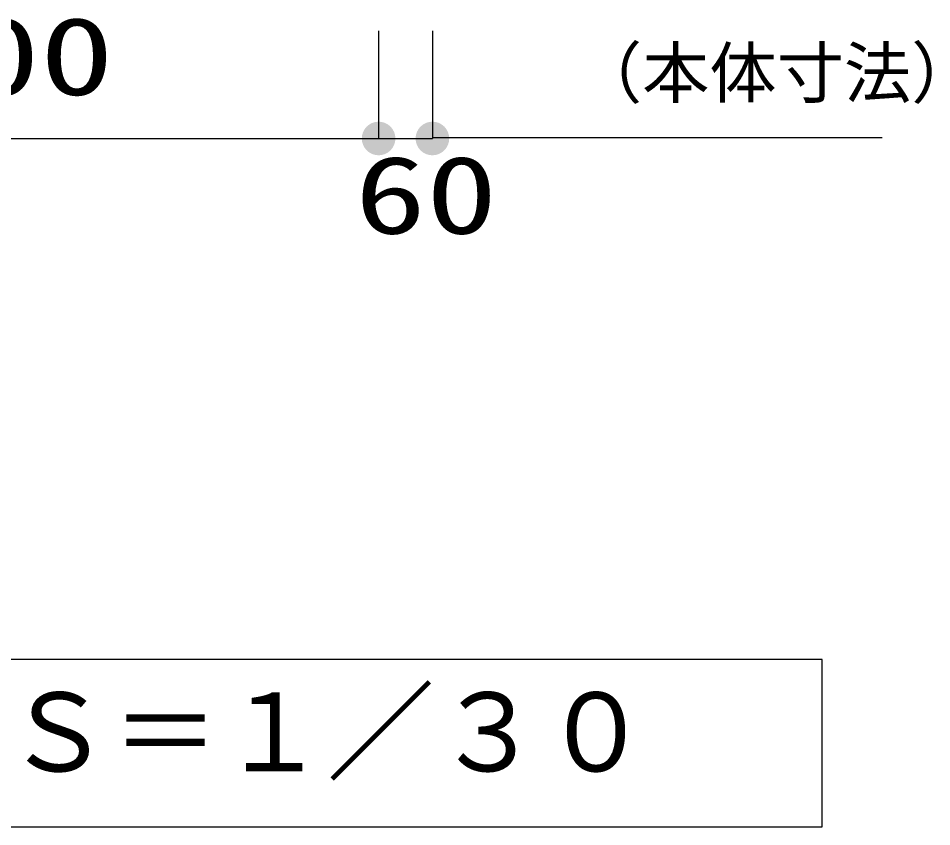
# Model space of a CAD drawing. Units: millimetres, scale not verified. Extents: x -9804 to 7514, y -6320 to 5758.
# Drawn here: x -433 to 586, y -4353 to -3451 of the extents above; entities that cross this region are included whole.
import ezdxf
from ezdxf.enums import TextEntityAlignment as Align

# ---------------------------------------------------------------- set-up
doc = ezdxf.new("R2010")
doc.units = ezdxf.units.MM
doc.header["$LTSCALE"] = 30
doc.layers.add('0-1_KIKI', color=3, linetype='Continuous', lineweight=25)
doc.layers.add('0-6_SUNPO', color=7, linetype='Continuous', lineweight=25)
doc.styles.add('MS Gothic', font='')
doc.styles.add('ＭＳ ゴシック', font='')
doc.styles.get('MS Gothic').set_extended_font_data('MS Gothic')
doc.styles.get('ＭＳ ゴシック').set_extended_font_data('MS Gothic')

msp = doc.modelspace()

# ---------------------------------------------------------------- linework, layer by layer
at = {"layer": '0-1_KIKI'}
msp.add_lwpolyline([(463.7, -4352.73), (463.7, -4166.42), (-1565.63, -4166.42), (-1565.63, -4352.73)], close=True, dxfattribs=at)
at = {"layer": '0-6_SUNPO', "color": 4}
for p, q in [((-30.92, -3465.48), (-30.92, -3585.48)), ((-30.92, -3465.48), (-30.92, -3585.48)), ((29.08, -3465.48), (29.08, -3585.48)), ((29.08, -3584.42), (530.49, -3584.42)), ((-930.92, -3585.48), (-30.92, -3585.48)), ((-30.92, -3585.48), (29.08, -3585.48))]:
    msp.add_line(p, q, dxfattribs=at)
at = {"layer": '0-6_SUNPO'}
for points in [[(-44.18, -3572.22), (-30.92, -3585.48), (-46.51, -3575.06)], [(-44.18, -3572.22), (-30.92, -3585.48), (-46.51, -3575.06)], [(-41.34, -3569.89), (-30.92, -3585.48), (-44.18, -3572.22)], [(-41.34, -3569.89), (-30.92, -3585.48), (-44.18, -3572.22)], [(-38.1, -3568.15), (-30.92, -3585.48), (-41.34, -3569.89)], [(-38.1, -3568.15), (-30.92, -3585.48), (-41.34, -3569.89)], [(-34.58, -3567.09), (-30.92, -3585.48), (-38.1, -3568.15)], [(-34.58, -3567.09), (-30.92, -3585.48), (-38.1, -3568.15)], [(-30.92, -3566.73), (-30.92, -3585.48), (-34.58, -3567.09)], [(-30.92, -3566.73), (-30.92, -3585.48), (-34.58, -3567.09)], [(-27.26, -3567.09), (-30.92, -3585.48), (-30.92, -3566.73)], [(-27.26, -3567.09), (-30.92, -3585.48), (-30.92, -3566.73)], [(-23.75, -3568.15), (-30.92, -3585.48), (-27.26, -3567.09)], [(-23.75, -3568.15), (-30.92, -3585.48), (-27.26, -3567.09)], [(-20.51, -3569.89), (-30.92, -3585.48), (-23.75, -3568.15)], [(-20.51, -3569.89), (-30.92, -3585.48), (-23.75, -3568.15)], [(-17.66, -3572.22), (-30.92, -3585.48), (-20.51, -3569.89)], [(-17.66, -3572.22), (-30.92, -3585.48), (-20.51, -3569.89)], [(-15.33, -3575.06), (-30.92, -3585.48), (-17.66, -3572.22)], [(-15.33, -3575.06), (-30.92, -3585.48), (-17.66, -3572.22)], [(15.82, -3572.22), (29.08, -3585.48), (13.49, -3575.06)], [(18.66, -3569.89), (29.08, -3585.48), (15.82, -3572.22)], [(21.9, -3568.15), (29.08, -3585.48), (18.66, -3569.89)], [(25.42, -3567.09), (29.08, -3585.48), (21.9, -3568.15)], [(29.08, -3566.73), (29.08, -3585.48), (25.42, -3567.09)], [(32.74, -3567.09), (29.08, -3585.48), (29.08, -3566.73)], [(36.25, -3568.15), (29.08, -3585.48), (32.74, -3567.09)], [(39.49, -3569.89), (29.08, -3585.48), (36.25, -3568.15)], [(42.34, -3572.22), (29.08, -3585.48), (39.49, -3569.89)], [(44.67, -3575.06), (29.08, -3585.48), (42.34, -3572.22)], [(-49.31, -3581.82), (-30.92, -3585.48), (-49.67, -3585.48)], [(-49.31, -3581.82), (-30.92, -3585.48), (-49.67, -3585.48)], [(-48.25, -3578.3), (-30.92, -3585.48), (-49.31, -3581.82)], [(-48.25, -3578.3), (-30.92, -3585.48), (-49.31, -3581.82)], [(-46.51, -3575.06), (-30.92, -3585.48), (-48.25, -3578.3)], [(-46.51, -3575.06), (-30.92, -3585.48), (-48.25, -3578.3)], [(-13.6, -3578.3), (-30.92, -3585.48), (-15.33, -3575.06)], [(-13.6, -3578.3), (-30.92, -3585.48), (-15.33, -3575.06)], [(-12.53, -3581.82), (-30.92, -3585.48), (-13.6, -3578.3)], [(-12.53, -3581.82), (-30.92, -3585.48), (-13.6, -3578.3)], [(-12.17, -3585.48), (-30.92, -3585.48), (-12.53, -3581.82)], [(-12.17, -3585.48), (-30.92, -3585.48), (-12.53, -3581.82)], [(10.69, -3581.82), (29.08, -3585.48), (10.33, -3585.48)], [(11.75, -3578.3), (29.08, -3585.48), (10.69, -3581.82)], [(13.49, -3575.06), (29.08, -3585.48), (11.75, -3578.3)], [(46.4, -3578.3), (29.08, -3585.48), (44.67, -3575.06)], [(47.47, -3581.82), (29.08, -3585.48), (46.4, -3578.3)], [(47.83, -3585.48), (29.08, -3585.48), (47.47, -3581.82)], [(-49.67, -3585.48), (-30.92, -3585.48), (-49.31, -3589.13)], [(-49.67, -3585.48), (-30.92, -3585.48), (-49.31, -3589.13)], [(-49.31, -3589.13), (-30.92, -3585.48), (-48.25, -3592.65)], [(-49.31, -3589.13), (-30.92, -3585.48), (-48.25, -3592.65)], [(-48.25, -3592.65), (-30.92, -3585.48), (-46.51, -3595.89)], [(-48.25, -3592.65), (-30.92, -3585.48), (-46.51, -3595.89)], [(-46.51, -3595.89), (-30.92, -3585.48), (-44.18, -3598.73)], [(-46.51, -3595.89), (-30.92, -3585.48), (-44.18, -3598.73)], [(-44.18, -3598.73), (-30.92, -3585.48), (-41.34, -3601.07)], [(-44.18, -3598.73), (-30.92, -3585.48), (-41.34, -3601.07)], [(-41.34, -3601.07), (-30.92, -3585.48), (-38.1, -3602.8)], [(-41.34, -3601.07), (-30.92, -3585.48), (-38.1, -3602.8)], [(-38.1, -3602.8), (-30.92, -3585.48), (-34.58, -3603.87)], [(-38.1, -3602.8), (-30.92, -3585.48), (-34.58, -3603.87)], [(-34.58, -3603.87), (-30.92, -3585.48), (-30.92, -3604.23)], [(-34.58, -3603.87), (-30.92, -3585.48), (-30.92, -3604.23)], [(-30.92, -3604.23), (-30.92, -3585.48), (-27.26, -3603.87)], [(-27.26, -3603.87), (-30.92, -3585.48), (-23.75, -3602.8)], [(-23.75, -3602.8), (-30.92, -3585.48), (-20.51, -3601.07)], [(-20.51, -3601.07), (-30.92, -3585.48), (-17.66, -3598.73)], [(-17.66, -3598.73), (-30.92, -3585.48), (-15.33, -3595.89)], [(-15.33, -3595.89), (-30.92, -3585.48), (-13.6, -3592.65)], [(-13.6, -3592.65), (-30.92, -3585.48), (-12.53, -3589.13)], [(-12.53, -3589.13), (-30.92, -3585.48), (-12.17, -3585.48)], [(-30.92, -3604.23), (-30.92, -3585.48), (-27.26, -3603.87)], [(-27.26, -3603.87), (-30.92, -3585.48), (-23.75, -3602.8)], [(-23.75, -3602.8), (-30.92, -3585.48), (-20.51, -3601.07)], [(-20.51, -3601.07), (-30.92, -3585.48), (-17.66, -3598.73)], [(-17.66, -3598.73), (-30.92, -3585.48), (-15.33, -3595.89)], [(-15.33, -3595.89), (-30.92, -3585.48), (-13.6, -3592.65)], [(-13.6, -3592.65), (-30.92, -3585.48), (-12.53, -3589.13)], [(-12.53, -3589.13), (-30.92, -3585.48), (-12.17, -3585.48)], [(10.33, -3585.48), (29.08, -3585.48), (10.69, -3589.13)], [(10.69, -3589.13), (29.08, -3585.48), (11.75, -3592.65)], [(11.75, -3592.65), (29.08, -3585.48), (13.49, -3595.89)], [(13.49, -3595.89), (29.08, -3585.48), (15.82, -3598.73)], [(15.82, -3598.73), (29.08, -3585.48), (18.66, -3601.07)], [(18.66, -3601.07), (29.08, -3585.48), (21.9, -3602.8)], [(21.9, -3602.8), (29.08, -3585.48), (25.42, -3603.87)], [(25.42, -3603.87), (29.08, -3585.48), (29.08, -3604.23)], [(29.08, -3604.23), (29.08, -3585.48), (32.74, -3603.87)], [(32.74, -3603.87), (29.08, -3585.48), (36.25, -3602.8)], [(36.25, -3602.8), (29.08, -3585.48), (39.49, -3601.07)], [(39.49, -3601.07), (29.08, -3585.48), (42.34, -3598.73)], [(42.34, -3598.73), (29.08, -3585.48), (44.67, -3595.89)], [(44.67, -3595.89), (29.08, -3585.48), (46.4, -3592.65)], [(46.4, -3592.65), (29.08, -3585.48), (47.47, -3589.13)], [(47.47, -3589.13), (29.08, -3585.48), (47.83, -3585.48)]]:
    msp.add_solid(points, dxfattribs=at)

# ---------------------------------------------------------------- texts
at = {"layer": '0-1_KIKI', "color": 4, "style": 'MS Gothic'}
msp.add_text('Ｓ＝１／３０', height=87.98, dxfattribs=at).set_placement((-448.55, -4317.36), align=Align.BOTTOM_LEFT)
at = {"layer": '0-6_SUNPO', "color": 3, "style": 'ＭＳ ゴシック'}
for s, width, p in [('900', 1.4, (-573.49, -3562.98)), ('60', 1.35, (-57.49, -3717.6))]:
    msp.add_text(s, height=86.59, dxfattribs=dict(at, width=width)).set_placement(p, align=Align.BOTTOM_LEFT)
at = {"layer": '0-6_SUNPO', "color": 4, "style": 'MS Gothic'}
msp.add_text('（本体寸法）', height=54.99, dxfattribs=at).set_placement((187.91, -3556.31), align=Align.BOTTOM_LEFT)

doc.saveas('drawing.dxf')
